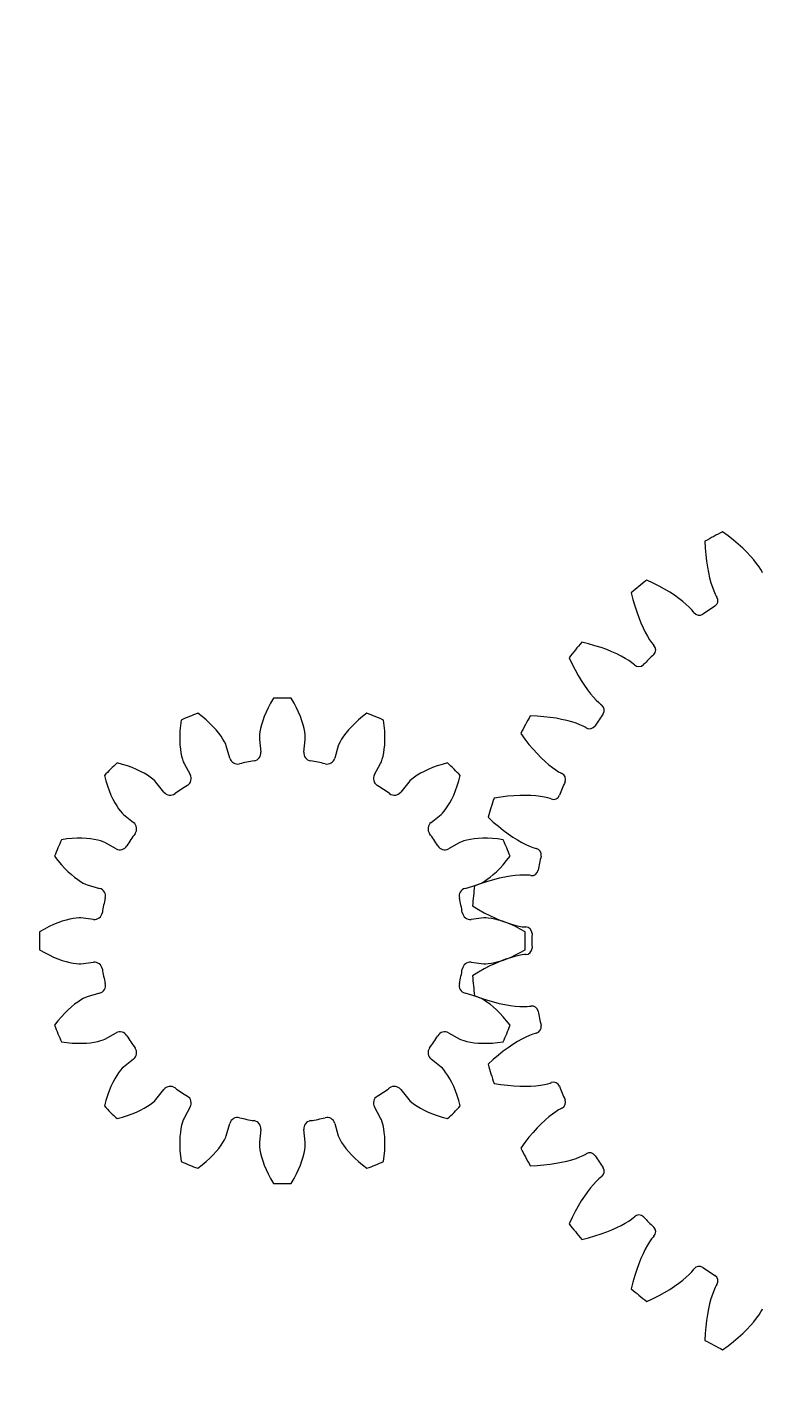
# Model space of a CAD drawing. Header units: millimetres. Extents: x -86 to 86, y -86 to 86.
# Drawn here: x -9.4 to 17.8, y -17 to 33.9 of the extents above; entities that cross this region are included whole.
import ezdxf

# ---------------------------------------------------------------- set-up
doc = ezdxf.new("R2010")
doc.units = ezdxf.units.MM

msp = doc.modelspace()

# ---------------------------------------------------------------- linework, layer by layer
at = {"layer": 'outer'}
msp.add_circle((0, 0), 85.663286, dxfattribs=at)
at = {"layer": 'planet'}
for p, q in [((15.66053, 14.813954), (15.671771, 14.557049)), ((16.523172, 15.012132), (16.315809, 15.164208)), ((16.716663, 14.859888), (16.523172, 15.012132)), ((16.896176, 14.708237), (16.716663, 14.859888)), ((15.671771, 14.557049), (15.69086, 14.311585)), ((15.69086, 14.311585), (15.717221, 14.078072)), ((17.06156, 14.558017), (16.896176, 14.708237)), ((17.2126, 14.41018), (17.06156, 14.558017)), ((17.348988, 14.265851), (17.2126, 14.41018)), ((17.470263, 14.126433), (17.348988, 14.265851)), ((15.717221, 14.078072), (15.750242, 13.857103)), ((15.750242, 13.857103), (15.78925, 13.649384)), ((17.575714, 13.993803), (17.470263, 14.126433)), ((17.664148, 13.870775), (17.575714, 13.993803)), ((17.733235, 13.762453), (17.664148, 13.870775)), ((17.774954, 13.68585), (17.733235, 13.762453)), ((13.738115, 13.265022), (13.505068, 13.373721)), ((13.95759, 13.153451), (13.738115, 13.265022)), ((15.78925, 13.649384), (15.833482, 13.455797)), ((15.833482, 13.455797), (15.882028, 13.277503)), ((15.882028, 13.277503), (15.933721, 13.116139)), ((17.794415, 13.643065), (17.774954, 13.68585)), ((12.930711, 12.902358), (12.991856, 12.652583)), ((14.163239, 13.039735), (13.95759, 13.153451)), ((14.354752, 12.924666), (14.163239, 13.039735)), ((14.531732, 12.809136), (14.354752, 12.924666)), ((14.693656, 12.694189), (14.531732, 12.809136)), ((15.933721, 13.116139), (15.986883, 12.974258)), ((15.986883, 12.974258), (16.038567, 12.856634)), ((16.038567, 12.856634), (16.079082, 12.779387)), ((16.079082, 12.779387), (16.103844, 12.739436)), ((12.991856, 12.652583), (13.058466, 12.415559)), ((13.058466, 12.415559), (13.129877, 12.191676)), ((14.8398, 12.581109), (14.693656, 12.694189)), ((14.969099, 12.4716), (14.8398, 12.581109)), ((15.079836, 12.368188), (14.969099, 12.4716)), ((15.168728, 12.275426), (15.079836, 12.368188)), ((15.22459, 12.208434), (15.168728, 12.275426)), ((15.252024, 12.170268), (15.22459, 12.208434)), ((13.129877, 12.191676), (13.205372, 11.981395)), ((13.205372, 11.981395), (13.284155, 11.785277)), ((13.284155, 11.785277), (13.365304, 11.604039)), ((13.365304, 11.604039), (13.4477, 11.438642)), ((13.4477, 11.438642), (13.52988, 11.290463)), ((13.52988, 11.290463), (13.609701, 11.161679)), ((11.347417, 11.008144), (11.097642, 11.069289)), ((11.584441, 10.941534), (11.347417, 11.008144)), ((11.808324, 10.870123), (11.584441, 10.941534)), ((12.018605, 10.794628), (11.808324, 10.870123)), ((12.214723, 10.715845), (12.018605, 10.794628)), ((12.395961, 10.634696), (12.214723, 10.715845)), ((13.609701, 11.161679), (13.683339, 11.056399)), ((13.683339, 11.056399), (13.738145, 10.98854)), ((13.738145, 10.98854), (13.770226, 10.954188)), ((10.626279, 10.494932), (10.734978, 10.261885)), ((10.734978, 10.261885), (10.846549, 10.04241)), ((12.561358, 10.5523), (12.395961, 10.634696)), ((12.709537, 10.47012), (12.561358, 10.5523)), ((12.838321, 10.390299), (12.709537, 10.47012)), ((12.943601, 10.316661), (12.838321, 10.390299)), ((13.01146, 10.261855), (12.943601, 10.316661)), ((13.045812, 10.229774), (13.01146, 10.261855)), ((10.846549, 10.04241), (10.960265, 9.836761)), ((10.960265, 9.836761), (11.075334, 9.645248)), ((11.075334, 9.645248), (11.190864, 9.468268)), ((11.190864, 9.468268), (11.305811, 9.306344)), ((11.305811, 9.306344), (11.418891, 9.1602)), ((11.418891, 9.1602), (11.5284, 9.030901)), ((11.5284, 9.030901), (11.631812, 8.920164)), ((11.631812, 8.920164), (11.724574, 8.831272)), ((11.724574, 8.831272), (11.791566, 8.77541)), ((11.791566, 8.77541), (11.829732, 8.747976)), ((9.442951, 8.328229), (9.186046, 8.33947)), ((9.688415, 8.30914), (9.442951, 8.328229)), ((9.921928, 8.282779), (9.688415, 8.30914)), ((10.142897, 8.249758), (9.921928, 8.282779)), ((10.350616, 8.21075), (10.142897, 8.249758)), ((10.544203, 8.166518), (10.350616, 8.21075)), ((10.722497, 8.117972), (10.544203, 8.166518)), ((8.835792, 7.684191), (8.987868, 7.476828)), ((10.883861, 8.066279), (10.722497, 8.117972)), ((11.025742, 8.013117), (10.883861, 8.066279)), ((11.143366, 7.961433), (11.025742, 8.013117)), ((11.220613, 7.920918), (11.143366, 7.961433)), ((11.260564, 7.896156), (11.220613, 7.920918)), ((8.987868, 7.476828), (9.140112, 7.283337)), ((9.140112, 7.283337), (9.291763, 7.103824)), ((9.291763, 7.103824), (9.441983, 6.93844)), ((9.441983, 6.93844), (9.58982, 6.7874)), ((9.58982, 6.7874), (9.734149, 6.651012)), ((9.734149, 6.651012), (9.873567, 6.529737)), ((9.873567, 6.529737), (10.006197, 6.424286)), ((10.006197, 6.424286), (10.129225, 6.335852)), ((10.129225, 6.335852), (10.237547, 6.266765)), ((10.237547, 6.266765), (10.31415, 6.225046)), ((10.31415, 6.225046), (10.356935, 6.205585)), ((8.097904, 5.328265), (7.843742, 5.289171)), ((8.342376, 5.357431), (8.097904, 5.328265)), ((8.576544, 5.377132), (8.342376, 5.357431)), ((8.799709, 5.387854), (8.576544, 5.377132)), ((9.011048, 5.39012), (8.799709, 5.387854)), ((9.209544, 5.384505), (9.011048, 5.39012)), ((9.393883, 5.371675), (9.209544, 5.384505)), ((9.562231, 5.352456), (9.393883, 5.371675)), ((9.711758, 5.327995), (9.562231, 5.352456)), ((9.837204, 5.300251), (9.711758, 5.327995)), ((9.920871, 5.275585), (9.837204, 5.300251)), ((9.964885, 5.259093), (9.920871, 5.275585)), ((7.628057, 4.578151), (7.817665, 4.404441)), ((7.817665, 4.404441), (8.004732, 4.244369)), ((8.004732, 4.244369), (8.188491, 4.097891)), ((8.188491, 4.097891), (8.368089, 3.964992)), ((8.368089, 3.964992), (8.542552, 3.845695)), ((8.542552, 3.845695), (8.710715, 3.740085)), ((8.710715, 3.740085), (8.871114, 3.648339)), ((8.871114, 3.648339), (9.021768, 3.57079)), ((9.021768, 3.57079), (9.159685, 3.508056)), ((9.159685, 3.508056), (9.279404, 3.46143)), ((9.279404, 3.46143), (9.362673, 3.435456)), ((9.362673, 3.435456), (9.408433, 3.424716)), ((7.363965, 2.123539), (7.122314, 2.035611)), ((7.59805, 2.199839), (7.363965, 2.123539)), ((7.823875, 2.264845), (7.59805, 2.199839)), ((8.040661, 2.318899), (7.823875, 2.264845)), ((8.247496, 2.36235), (8.040661, 2.318899)), ((8.443274, 2.395568), (8.247496, 2.36235)), ((8.626573, 2.418948), (8.443274, 2.395568)), ((8.795436, 2.432941), (8.626573, 2.418948)), ((8.946862, 2.438121), (8.795436, 2.432941)), ((9.075311, 2.435384), (8.946862, 2.438121)), ((9.162181, 2.427515), (9.075311, 2.435384)), ((9.208568, 2.419926), (9.162181, 2.427515)), ((7.049486, 1.296176), (7.26934, 1.162794)), ((7.26934, 1.162794), (7.484041, 1.042293)), ((7.484041, 1.042293), (7.692845, 0.934479)), ((7.692845, 0.934479), (7.89492, 0.839171)), ((7.89492, 0.839171), (8.089304, 0.756203)), ((8.089304, 0.756203), (8.27484, 0.685429)), ((8.27484, 0.685429), (8.450056, 0.626739)), ((8.450056, 0.626739), (8.612944, 0.58007)), ((8.612944, 0.58007), (8.76045, 0.545448)), ((8.76045, 0.545448), (8.886964, 0.523074)), ((8.886964, 0.523074), (8.973701, 0.513844)), ((8.973701, 0.513844), (9.020677, 0.512238)), ((7.692845, -0.934479), (7.484041, -1.042293)), ((7.89492, -0.839171), (7.692845, -0.934479)), ((8.089304, -0.756203), (7.89492, -0.839171)), ((8.27484, -0.685429), (8.089304, -0.756203)), ((8.450056, -0.626739), (8.27484, -0.685429)), ((8.612944, -0.58007), (8.450056, -0.626739)), ((8.76045, -0.545448), (8.612944, -0.58007)), ((8.886964, -0.523074), (8.76045, -0.545448)), ((8.973701, -0.513844), (8.886964, -0.523074)), ((9.020677, -0.512238), (8.973701, -0.513844)), ((7.26934, -1.162794), (7.049486, -1.296176)), ((7.484041, -1.042293), (7.26934, -1.162794)), ((7.122314, -2.035611), (7.363965, -2.123539)), ((7.363965, -2.123539), (7.59805, -2.199839)), ((7.59805, -2.199839), (7.823875, -2.264845)), ((7.823875, -2.264845), (8.040661, -2.318899)), ((8.040661, -2.318899), (8.247496, -2.36235)), ((8.247496, -2.36235), (8.443274, -2.395568)), ((8.443274, -2.395568), (8.626573, -2.418948)), ((8.626573, -2.418948), (8.795436, -2.432941)), ((8.795436, -2.432941), (8.946862, -2.438121)), ((8.946862, -2.438121), (9.075311, -2.435384)), ((9.075311, -2.435384), (9.162181, -2.427515)), ((9.162181, -2.427515), (9.208568, -2.419926)), ((9.159685, -3.508056), (9.021768, -3.57079)), ((9.279404, -3.46143), (9.159685, -3.508056)), ((9.362673, -3.435456), (9.279404, -3.46143)), ((9.408433, -3.424716), (9.362673, -3.435456)), ((8.368089, -3.964992), (8.188491, -4.097891)), ((8.542552, -3.845695), (8.368089, -3.964992)), ((8.710715, -3.740085), (8.542552, -3.845695)), ((8.871114, -3.648339), (8.710715, -3.740085)), ((9.021768, -3.57079), (8.871114, -3.648339)), ((7.817665, -4.404441), (7.628057, -4.578151)), ((8.004732, -4.244369), (7.817665, -4.404441)), ((8.188491, -4.097891), (8.004732, -4.244369)), ((7.843742, -5.289171), (8.097904, -5.328265)), ((8.097904, -5.328265), (8.342376, -5.357431)), ((8.342376, -5.357431), (8.576544, -5.377132)), ((8.576544, -5.377132), (8.799709, -5.387854)), ((8.799709, -5.387854), (9.011048, -5.39012)), ((9.011048, -5.39012), (9.209544, -5.384505)), ((9.209544, -5.384505), (9.393883, -5.371675)), ((9.393883, -5.371675), (9.562231, -5.352456)), ((9.562231, -5.352456), (9.711758, -5.327995)), ((9.711758, -5.327995), (9.837204, -5.300251)), ((9.837204, -5.300251), (9.920871, -5.275585)), ((9.920871, -5.275585), (9.964885, -5.259093)), ((9.873567, -6.529737), (9.734149, -6.651012)), ((10.006197, -6.424286), (9.873567, -6.529737)), ((10.129225, -6.335852), (10.006197, -6.424286)), ((10.237547, -6.266765), (10.129225, -6.335852)), ((10.31415, -6.225046), (10.237547, -6.266765)), ((10.356935, -6.205585), (10.31415, -6.225046)), ((9.291763, -7.103824), (9.140112, -7.283337)), ((9.441983, -6.93844), (9.291763, -7.103824)), ((9.58982, -6.7874), (9.441983, -6.93844)), ((9.734149, -6.651012), (9.58982, -6.7874)), ((8.987868, -7.476828), (8.835792, -7.684191)), ((9.140112, -7.283337), (8.987868, -7.476828)), ((10.544203, -8.166518), (10.722497, -8.117972)), ((10.722497, -8.117972), (10.883861, -8.066279)), ((10.883861, -8.066279), (11.025742, -8.013117)), ((11.025742, -8.013117), (11.143366, -7.961433)), ((11.143366, -7.961433), (11.220613, -7.920918)), ((11.220613, -7.920918), (11.260564, -7.896156)), ((9.186046, -8.33947), (9.442951, -8.328229)), ((9.442951, -8.328229), (9.688415, -8.30914)), ((9.688415, -8.30914), (9.921928, -8.282779)), ((9.921928, -8.282779), (10.142897, -8.249758)), ((10.142897, -8.249758), (10.350616, -8.21075)), ((10.350616, -8.21075), (10.544203, -8.166518)), ((11.5284, -9.030901), (11.418891, -9.1602)), ((11.631812, -8.920164), (11.5284, -9.030901)), ((11.724574, -8.831272), (11.631812, -8.920164)), ((11.791566, -8.77541), (11.724574, -8.831272)), ((11.829732, -8.747976), (11.791566, -8.77541)), ((11.075334, -9.645248), (10.960265, -9.836761)), ((11.190864, -9.468268), (11.075334, -9.645248)), ((11.305811, -9.306344), (11.190864, -9.468268)), ((11.418891, -9.1602), (11.305811, -9.306344)), ((10.846549, -10.04241), (10.734978, -10.261885)), ((10.960265, -9.836761), (10.846549, -10.04241)), ((10.734978, -10.261885), (10.626279, -10.494932)), ((12.214723, -10.715845), (12.395961, -10.634696)), ((12.395961, -10.634696), (12.561358, -10.5523)), ((12.561358, -10.5523), (12.709537, -10.47012)), ((12.709537, -10.47012), (12.838321, -10.390299)), ((12.838321, -10.390299), (12.943601, -10.316661)), ((12.943601, -10.316661), (13.01146, -10.261855)), ((13.01146, -10.261855), (13.045812, -10.229774)), ((11.097642, -11.069289), (11.347417, -11.008144)), ((11.347417, -11.008144), (11.584441, -10.941534)), ((11.584441, -10.941534), (11.808324, -10.870123)), ((11.808324, -10.870123), (12.018605, -10.794628)), ((12.018605, -10.794628), (12.214723, -10.715845)), ((13.609701, -11.161679), (13.52988, -11.290463)), ((13.683339, -11.056399), (13.609701, -11.161679)), ((13.738145, -10.98854), (13.683339, -11.056399)), ((13.770226, -10.954188), (13.738145, -10.98854)), ((13.365304, -11.604039), (13.284155, -11.785277)), ((13.4477, -11.438642), (13.365304, -11.604039)), ((13.52988, -11.290463), (13.4477, -11.438642)), ((13.129877, -12.191676), (13.058466, -12.415559)), ((13.205372, -11.981395), (13.129877, -12.191676)), ((13.284155, -11.785277), (13.205372, -11.981395)), ((15.22459, -12.208434), (15.252024, -12.170268)), ((12.991856, -12.652583), (12.930711, -12.902358)), ((13.058466, -12.415559), (12.991856, -12.652583)), ((14.531732, -12.809136), (14.693656, -12.694189)), ((14.693656, -12.694189), (14.8398, -12.581109)), ((14.8398, -12.581109), (14.969099, -12.4716)), ((14.969099, -12.4716), (15.079836, -12.368188)), ((15.079836, -12.368188), (15.168728, -12.275426)), ((15.168728, -12.275426), (15.22459, -12.208434)), ((13.738115, -13.265022), (13.95759, -13.153451)), ((13.95759, -13.153451), (14.163239, -13.039735)), ((14.163239, -13.039735), (14.354752, -12.924666)), ((14.354752, -12.924666), (14.531732, -12.809136)), ((15.933721, -13.116139), (15.882028, -13.277503)), ((15.986883, -12.974258), (15.933721, -13.116139)), ((16.038567, -12.856634), (15.986883, -12.974258)), ((16.079082, -12.779387), (16.038567, -12.856634)), ((16.103844, -12.739436), (16.079082, -12.779387)), ((13.505068, -13.373721), (13.738115, -13.265022)), ((15.78925, -13.649384), (15.750242, -13.857103)), ((15.833482, -13.455797), (15.78925, -13.649384)), ((15.882028, -13.277503), (15.833482, -13.455797)), ((17.733235, -13.762453), (17.774954, -13.68585)), ((17.774954, -13.68585), (17.794415, -13.643065)), ((15.717221, -14.078072), (15.69086, -14.311585)), ((15.750242, -13.857103), (15.717221, -14.078072)), ((17.348988, -14.265851), (17.470263, -14.126433)), ((17.470263, -14.126433), (17.575714, -13.993803)), ((17.575714, -13.993803), (17.664148, -13.870775)), ((17.664148, -13.870775), (17.733235, -13.762453)), ((15.671771, -14.557049), (15.66053, -14.813954)), ((15.69086, -14.311585), (15.671771, -14.557049)), ((16.716663, -14.859888), (16.896176, -14.708237)), ((16.896176, -14.708237), (17.06156, -14.558017)), ((17.06156, -14.558017), (17.2126, -14.41018)), ((17.2126, -14.41018), (17.348988, -14.265851)), ((16.315809, -15.164208), (16.523172, -15.012132)), ((16.523172, -15.012132), (16.716663, -14.859888))]:
    msp.add_line(p, q, dxfattribs=at)
for centre, radius, start, end in [((24, 0), 17, 116.872796, 119.377204), ((24, 0), 17, 128.122796, 130.627204), ((15.899851, 12.612997), 0.24, 302.708842, 31.791458), ((24, 0), 14.75, 122.708842, 124.791158), ((15.446903, 12.310347), 0.24, 215.708542, 304.791158), ((24, 0), 17, 139.372796, 141.877204), ((13.59482, 10.790381), 0.24, 313.958842, 43.041458), ((13.209619, 10.40518), 0.24, 226.958542, 316.041158), ((24, 0), 14.75, 133.958842, 136.041158), ((11.689653, 8.553097), 0.24, 325.208842, 54.291458), ((24, 0), 17, 150.622796, 153.127204), ((24, 0), 14.75, 145.208842, 147.291158), ((11.387003, 8.100149), 0.24, 238.208542, 327.291158), ((10.257567, 5.987122), 0.24, 336.458842, 65.541458), ((24, 0), 14.75, 156.458842, 158.541158), ((24, 0), 17, 161.872796, 164.377204), ((10.049098, 5.483833), 0.24, 249.458542, 338.541158), ((9.353594, 3.191065), 0.24, 347.708842, 76.791458), ((24, 0), 14.75, 167.708842, 169.791158), ((9.247318, 2.656777), 0.24, 260.708542, 349.791158), ((24, 0), 17, 173.122796, 175.627204), ((9.012475, 0.272378), 0.24, 358.958842, 88.041458), ((24, 0), 14.75, 178.958842, 181.041158), ((9.012475, -0.272378), 0.24, 271.958542, 1.041158), ((24, 0), 17, 184.372796, 186.877204), ((9.247318, -2.656777), 0.24, 10.208842, 99.291458), ((24, 0), 14.75, 190.208842, 192.291158), ((9.353594, -3.191065), 0.24, 283.208542, 12.291158), ((24, 0), 17, 195.622796, 198.127204), ((10.049098, -5.483833), 0.24, 21.458842, 110.541458), ((24, 0), 14.75, 201.458842, 203.541158), ((10.257567, -5.987122), 0.24, 294.458542, 23.541158), ((24, 0), 17, 206.872796, 209.377204), ((11.387003, -8.100149), 0.24, 32.708842, 121.791458), ((24, 0), 14.75, 212.708842, 214.791158), ((11.689653, -8.553097), 0.24, 305.708542, 34.791158), ((13.209619, -10.40518), 0.24, 43.958842, 133.041458), ((24, 0), 17, 218.122796, 220.627204), ((24, 0), 14.75, 223.958842, 226.041158), ((13.59482, -10.790381), 0.24, 316.958542, 46.041158), ((15.446903, -12.310347), 0.24, 55.208842, 144.291458), ((24, 0), 14.75, 235.208842, 237.291158), ((15.899851, -12.612997), 0.24, 328.208542, 57.291158), ((24, 0), 17, 229.372796, 231.877204), ((24, 0), 17, 240.622796, 243.127204)]:
    msp.add_arc(centre, radius, start, end, dxfattribs=at)
at = {"layer": 'sun'}
for p, q in [((-0.525431, 8.643642), (-0.603662, 8.475988)), ((-0.435261, 8.816505), (-0.525431, 8.643642)), ((-0.332775, 8.993846), (-0.435261, 8.816505)), ((0.435261, 8.816505), (0.332775, 8.993846)), ((0.525431, 8.643642), (0.435261, 8.816505)), ((0.603662, 8.475988), (0.525431, 8.643642)), ((-3.749239, 8.181883), (-3.776059, 7.978821)), ((-2.971802, 8.311955), (-3.134352, 8.436577)), ((-2.822343, 8.186758), (-2.971802, 8.311955)), ((-2.685909, 8.061804), (-2.822343, 8.186758)), ((-0.725834, 8.15949), (-0.770549, 8.012479)), ((-0.670335, 8.31432), (-0.725834, 8.15949)), ((-0.603662, 8.475988), (-0.670335, 8.31432)), ((0.670335, 8.31432), (0.603662, 8.475988)), ((0.725834, 8.15949), (0.670335, 8.31432)), ((0.770549, 8.012479), (0.725834, 8.15949)), ((2.822343, 8.186758), (2.685909, 8.061804)), ((2.971802, 8.311955), (2.822343, 8.186758)), ((3.134352, 8.436577), (2.971802, 8.311955)), ((3.776059, 7.978821), (3.749239, 8.181883)), ((-3.793214, 7.78461), (-3.801331, 7.599781)), ((-3.776059, 7.978821), (-3.793214, 7.78461)), ((-2.562444, 7.937956), (-2.685909, 8.061804)), ((-2.451918, 7.816151), (-2.562444, 7.937956)), ((-2.354348, 7.697442), (-2.451918, 7.816151)), ((-2.269826, 7.583087), (-2.354348, 7.697442)), ((-0.844039, 7.632641), (-0.8499, 7.535404)), ((-0.829223, 7.747086), (-0.844039, 7.632641)), ((-0.804876, 7.874483), (-0.829223, 7.747086)), ((-0.770549, 8.012479), (-0.804876, 7.874483)), ((0.804876, 7.874483), (0.770549, 8.012479)), ((0.829223, 7.747086), (0.804876, 7.874483)), ((0.844039, 7.632641), (0.829223, 7.747086)), ((0.8499, 7.535404), (0.844039, 7.632641)), ((2.354348, 7.697442), (2.269826, 7.583087)), ((2.451918, 7.816151), (2.354348, 7.697442)), ((2.562444, 7.937956), (2.451918, 7.816151)), ((2.685909, 8.061804), (2.562444, 7.937956)), ((3.793214, 7.78461), (3.776059, 7.978821)), ((3.801331, 7.599781), (3.793214, 7.78461)), ((-3.801331, 7.599781), (-3.801061, 7.424904)), ((-3.801061, 7.424904), (-3.793085, 7.260621)), ((-3.793085, 7.260621), (-3.778138, 7.107689)), ((-2.19858, 7.474704), (-2.269826, 7.583087)), ((-2.141095, 7.37464), (-2.19858, 7.474704)), ((-2.098469, 7.287048), (-2.141095, 7.37464)), ((-2.074769, 7.225563), (-2.098469, 7.287048)), ((-1.94397, 6.770043), (-2.074769, 7.225563)), ((-0.8499, 7.535404), (-0.848267, 7.469529)), ((-0.848267, 7.469529), (-0.79479, 6.998629)), ((0.79479, 6.998629), (0.848267, 7.469529)), ((0.848267, 7.469529), (0.8499, 7.535404)), ((2.074769, 7.225563), (1.94397, 6.770043)), ((2.098469, 7.287048), (2.074769, 7.225563)), ((2.141095, 7.37464), (2.098469, 7.287048)), ((2.19858, 7.474704), (2.141095, 7.37464)), ((2.269826, 7.583087), (2.19858, 7.474704)), ((3.778138, 7.107689), (3.793085, 7.260621)), ((3.793085, 7.260621), (3.801061, 7.424904)), ((3.801061, 7.424904), (3.801331, 7.599781)), ((-3.778138, 7.107689), (-3.757043, 6.967061)), ((-3.757043, 6.967061), (-3.730783, 6.840045)), ((-3.730783, 6.840045), (-3.700675, 6.728641)), ((-3.700675, 6.728641), (-3.668879, 6.636563)), ((-3.668879, 6.636563), (-3.642161, 6.576327)), ((3.642161, 6.576327), (3.668879, 6.636563)), ((3.668879, 6.636563), (3.700675, 6.728641)), ((3.700675, 6.728641), (3.730783, 6.840045)), ((3.730783, 6.840045), (3.757043, 6.967061)), ((3.757043, 6.967061), (3.778138, 7.107689)), ((-6.594916, 6.124302), (-6.541986, 5.926434)), ((-5.926434, 6.541986), (-6.124302, 6.594916)), ((-5.740442, 6.483514), (-5.926434, 6.541986)), ((-5.566575, 6.420282), (-5.740442, 6.483514)), ((-5.405114, 6.35311), (-5.566575, 6.420282)), ((-5.256389, 6.282873), (-5.405114, 6.35311)), ((-5.120817, 6.210539), (-5.256389, 6.282873)), ((-4.998967, 6.137234), (-5.120817, 6.210539)), ((-4.891668, 6.064366), (-4.998967, 6.137234)), ((-3.642161, 6.576327), (-3.412549, 6.161737)), ((3.412549, 6.161737), (3.642161, 6.576327)), ((4.998967, 6.137234), (4.891668, 6.064366)), ((5.120817, 6.210539), (4.998967, 6.137234)), ((5.256389, 6.282873), (5.120817, 6.210539)), ((5.405114, 6.35311), (5.256389, 6.282873)), ((5.566575, 6.420282), (5.405114, 6.35311)), ((5.740442, 6.483514), (5.566575, 6.420282)), ((5.926434, 6.541986), (5.740442, 6.483514)), ((6.124302, 6.594916), (5.926434, 6.541986)), ((6.541986, 5.926434), (6.594916, 6.124302)), ((-6.541986, 5.926434), (-6.483514, 5.740442)), ((-6.483514, 5.740442), (-6.420282, 5.566575)), ((-4.800267, 5.993917), (-4.891668, 6.064366)), ((-4.727365, 5.929305), (-4.800267, 5.993917)), ((-4.68194, 5.88157), (-4.727365, 5.929305)), ((-4.386777, 5.510779), (-4.68194, 5.88157)), ((4.68194, 5.88157), (4.386777, 5.510779)), ((4.727365, 5.929305), (4.68194, 5.88157)), ((4.800267, 5.993917), (4.727365, 5.929305)), ((4.891668, 6.064366), (4.800267, 5.993917)), ((6.420282, 5.566575), (6.483514, 5.740442)), ((6.483514, 5.740442), (6.541986, 5.926434)), ((-6.420282, 5.566575), (-6.35311, 5.405114)), ((-6.35311, 5.405114), (-6.282873, 5.256389)), ((-6.282873, 5.256389), (-6.210539, 5.120817)), ((-6.210539, 5.120817), (-6.137234, 4.998967)), ((6.137234, 4.998967), (6.210539, 5.120817)), ((6.210539, 5.120817), (6.282873, 5.256389)), ((6.282873, 5.256389), (6.35311, 5.405114)), ((6.35311, 5.405114), (6.420282, 5.566575)), ((-6.137234, 4.998967), (-6.064366, 4.891668)), ((-6.064366, 4.891668), (-5.993917, 4.800267)), ((-5.993917, 4.800267), (-5.929305, 4.727365)), ((-5.929305, 4.727365), (-5.88157, 4.68194)), ((-5.88157, 4.68194), (-5.510779, 4.386777)), ((5.510779, 4.386777), (5.88157, 4.68194)), ((5.88157, 4.68194), (5.929305, 4.727365)), ((5.929305, 4.727365), (5.993917, 4.800267)), ((5.993917, 4.800267), (6.064366, 4.891668)), ((6.064366, 4.891668), (6.137234, 4.998967)), ((-7.978821, 3.776059), (-8.181883, 3.749239)), ((-7.78461, 3.793214), (-7.978821, 3.776059)), ((-7.599781, 3.801331), (-7.78461, 3.793214)), ((-7.424904, 3.801061), (-7.599781, 3.801331)), ((-7.260621, 3.793085), (-7.424904, 3.801061)), ((-7.107689, 3.778138), (-7.260621, 3.793085)), ((-6.967061, 3.757043), (-7.107689, 3.778138)), ((-6.840045, 3.730783), (-6.967061, 3.757043)), ((-6.728641, 3.700675), (-6.840045, 3.730783)), ((-6.636563, 3.668879), (-6.728641, 3.700675)), ((-6.576327, 3.642161), (-6.636563, 3.668879)), ((-6.161737, 3.412549), (-6.576327, 3.642161)), ((6.576327, 3.642161), (6.161737, 3.412549)), ((6.636563, 3.668879), (6.576327, 3.642161)), ((6.728641, 3.700675), (6.636563, 3.668879)), ((6.840045, 3.730783), (6.728641, 3.700675)), ((6.967061, 3.757043), (6.840045, 3.730783)), ((7.107689, 3.778138), (6.967061, 3.757043)), ((7.260621, 3.793085), (7.107689, 3.778138)), ((7.424904, 3.801061), (7.260621, 3.793085)), ((7.599781, 3.801331), (7.424904, 3.801061)), ((7.78461, 3.793214), (7.599781, 3.801331)), ((7.978821, 3.776059), (7.78461, 3.793214)), ((8.181883, 3.749239), (7.978821, 3.776059)), ((-8.436577, 3.134352), (-8.311955, 2.971802)), ((8.311955, 2.971802), (8.436577, 3.134352)), ((-8.311955, 2.971802), (-8.186758, 2.822343)), ((-8.186758, 2.822343), (-8.061804, 2.685909)), ((-8.061804, 2.685909), (-7.937956, 2.562444)), ((-7.937956, 2.562444), (-7.816151, 2.451918)), ((7.816151, 2.451918), (7.937956, 2.562444)), ((7.937956, 2.562444), (8.061804, 2.685909)), ((8.061804, 2.685909), (8.186758, 2.822343)), ((8.186758, 2.822343), (8.311955, 2.971802)), ((-7.816151, 2.451918), (-7.697442, 2.354348)), ((-7.697442, 2.354348), (-7.583087, 2.269826)), ((-7.583087, 2.269826), (-7.474704, 2.19858)), ((-7.474704, 2.19858), (-7.37464, 2.141095)), ((-7.37464, 2.141095), (-7.287048, 2.098469)), ((-7.287048, 2.098469), (-7.225563, 2.074769)), ((-7.225563, 2.074769), (-6.770043, 1.94397)), ((6.770043, 1.94397), (7.225563, 2.074769)), ((7.225563, 2.074769), (7.287048, 2.098469)), ((7.287048, 2.098469), (7.37464, 2.141095)), ((7.37464, 2.141095), (7.474704, 2.19858)), ((7.474704, 2.19858), (7.583087, 2.269826)), ((7.583087, 2.269826), (7.697442, 2.354348)), ((7.697442, 2.354348), (7.816151, 2.451918)), ((-8.643642, 0.525431), (-8.816505, 0.435261)), ((-8.475988, 0.603662), (-8.643642, 0.525431)), ((-8.31432, 0.670335), (-8.475988, 0.603662)), ((-8.15949, 0.725834), (-8.31432, 0.670335)), ((-8.012479, 0.770549), (-8.15949, 0.725834)), ((-7.874483, 0.804876), (-8.012479, 0.770549)), ((-7.747086, 0.829223), (-7.874483, 0.804876)), ((-7.632641, 0.844039), (-7.747086, 0.829223)), ((-7.535404, 0.8499), (-7.632641, 0.844039)), ((-7.469529, 0.848267), (-7.535404, 0.8499)), ((-6.998629, 0.79479), (-7.469529, 0.848267)), ((7.469529, 0.848267), (6.998629, 0.79479)), ((7.535404, 0.8499), (7.469529, 0.848267)), ((7.632641, 0.844039), (7.535404, 0.8499)), ((7.747086, 0.829223), (7.632641, 0.844039)), ((7.874483, 0.804876), (7.747086, 0.829223)), ((8.012479, 0.770549), (7.874483, 0.804876)), ((8.15949, 0.725834), (8.012479, 0.770549)), ((8.31432, 0.670335), (8.15949, 0.725834)), ((8.475988, 0.603662), (8.31432, 0.670335)), ((8.643642, 0.525431), (8.475988, 0.603662)), ((8.816505, 0.435261), (8.643642, 0.525431)), ((-8.816505, 0.435261), (-8.993846, 0.332775)), ((8.993846, 0.332775), (8.816505, 0.435261)), ((-8.993846, -0.332775), (-8.816505, -0.435261)), ((-8.816505, -0.435261), (-8.643642, -0.525431)), ((8.643642, -0.525431), (8.816505, -0.435261)), ((8.816505, -0.435261), (8.993846, -0.332775)), ((-8.643642, -0.525431), (-8.475988, -0.603662)), ((-8.475988, -0.603662), (-8.31432, -0.670335)), ((-8.31432, -0.670335), (-8.15949, -0.725834)), ((-8.15949, -0.725834), (-8.012479, -0.770549)), ((-8.012479, -0.770549), (-7.874483, -0.804876)), ((-7.874483, -0.804876), (-7.747086, -0.829223)), ((-7.747086, -0.829223), (-7.632641, -0.844039)), ((-7.632641, -0.844039), (-7.535404, -0.8499)), ((-7.535404, -0.8499), (-7.469529, -0.848267)), ((-7.469529, -0.848267), (-6.998629, -0.79479)), ((6.998629, -0.79479), (7.469529, -0.848267)), ((7.469529, -0.848267), (7.535404, -0.8499)), ((7.535404, -0.8499), (7.632641, -0.844039)), ((7.632641, -0.844039), (7.747086, -0.829223)), ((7.747086, -0.829223), (7.874483, -0.804876)), ((7.874483, -0.804876), (8.012479, -0.770549)), ((8.012479, -0.770549), (8.15949, -0.725834)), ((8.15949, -0.725834), (8.31432, -0.670335)), ((8.31432, -0.670335), (8.475988, -0.603662)), ((8.475988, -0.603662), (8.643642, -0.525431)), ((-6.770043, -1.94397), (-7.225563, -2.074769)), ((7.225563, -2.074769), (6.770043, -1.94397)), ((-7.816151, -2.451918), (-7.937956, -2.562444)), ((-7.697442, -2.354348), (-7.816151, -2.451918)), ((-7.583087, -2.269826), (-7.697442, -2.354348)), ((-7.474704, -2.19858), (-7.583087, -2.269826)), ((-7.37464, -2.141095), (-7.474704, -2.19858)), ((-7.287048, -2.098469), (-7.37464, -2.141095)), ((-7.225563, -2.074769), (-7.287048, -2.098469)), ((7.287048, -2.098469), (7.225563, -2.074769)), ((7.37464, -2.141095), (7.287048, -2.098469)), ((7.474704, -2.19858), (7.37464, -2.141095)), ((7.583087, -2.269826), (7.474704, -2.19858)), ((7.697442, -2.354348), (7.583087, -2.269826)), ((7.816151, -2.451918), (7.697442, -2.354348)), ((7.937956, -2.562444), (7.816151, -2.451918)), ((-8.311955, -2.971802), (-8.436577, -3.134352)), ((-8.186758, -2.822343), (-8.311955, -2.971802)), ((-8.061804, -2.685909), (-8.186758, -2.822343)), ((-7.937956, -2.562444), (-8.061804, -2.685909)), ((8.061804, -2.685909), (7.937956, -2.562444)), ((8.186758, -2.822343), (8.061804, -2.685909)), ((8.311955, -2.971802), (8.186758, -2.822343)), ((8.436577, -3.134352), (8.311955, -2.971802)), ((-6.576327, -3.642161), (-6.161737, -3.412549)), ((6.161737, -3.412549), (6.576327, -3.642161)), ((-8.181883, -3.749239), (-7.978821, -3.776059)), ((-7.978821, -3.776059), (-7.78461, -3.793214)), ((-7.78461, -3.793214), (-7.599781, -3.801331)), ((-7.599781, -3.801331), (-7.424904, -3.801061)), ((-7.424904, -3.801061), (-7.260621, -3.793085)), ((-7.260621, -3.793085), (-7.107689, -3.778138)), ((-7.107689, -3.778138), (-6.967061, -3.757043)), ((-6.967061, -3.757043), (-6.840045, -3.730783)), ((-6.840045, -3.730783), (-6.728641, -3.700675)), ((-6.728641, -3.700675), (-6.636563, -3.668879)), ((-6.636563, -3.668879), (-6.576327, -3.642161)), ((6.576327, -3.642161), (6.636563, -3.668879)), ((6.636563, -3.668879), (6.728641, -3.700675)), ((6.728641, -3.700675), (6.840045, -3.730783)), ((6.840045, -3.730783), (6.967061, -3.757043)), ((6.967061, -3.757043), (7.107689, -3.778138)), ((7.107689, -3.778138), (7.260621, -3.793085)), ((7.260621, -3.793085), (7.424904, -3.801061)), ((7.424904, -3.801061), (7.599781, -3.801331)), ((7.599781, -3.801331), (7.78461, -3.793214)), ((7.78461, -3.793214), (7.978821, -3.776059)), ((7.978821, -3.776059), (8.181883, -3.749239)), ((-5.510779, -4.386777), (-5.88157, -4.68194)), ((5.88157, -4.68194), (5.510779, -4.386777)), ((-6.137234, -4.998967), (-6.210539, -5.120817)), ((-6.064366, -4.891668), (-6.137234, -4.998967)), ((-5.993917, -4.800267), (-6.064366, -4.891668)), ((-5.929305, -4.727365), (-5.993917, -4.800267)), ((-5.88157, -4.68194), (-5.929305, -4.727365)), ((5.929305, -4.727365), (5.88157, -4.68194)), ((5.993917, -4.800267), (5.929305, -4.727365)), ((6.064366, -4.891668), (5.993917, -4.800267)), ((6.137234, -4.998967), (6.064366, -4.891668)), ((6.210539, -5.120817), (6.137234, -4.998967)), ((-6.420282, -5.566575), (-6.483514, -5.740442)), ((-6.35311, -5.405114), (-6.420282, -5.566575)), ((-6.282873, -5.256389), (-6.35311, -5.405114)), ((-6.210539, -5.120817), (-6.282873, -5.256389)), ((-4.68194, -5.88157), (-4.386777, -5.510779)), ((4.386777, -5.510779), (4.68194, -5.88157)), ((6.282873, -5.256389), (6.210539, -5.120817)), ((6.35311, -5.405114), (6.282873, -5.256389)), ((6.420282, -5.566575), (6.35311, -5.405114)), ((6.483514, -5.740442), (6.420282, -5.566575)), ((-6.541986, -5.926434), (-6.594916, -6.124302)), ((-6.483514, -5.740442), (-6.541986, -5.926434)), ((-4.998967, -6.137234), (-4.891668, -6.064366)), ((-4.891668, -6.064366), (-4.800267, -5.993917)), ((-4.800267, -5.993917), (-4.727365, -5.929305)), ((-4.727365, -5.929305), (-4.68194, -5.88157)), ((4.68194, -5.88157), (4.727365, -5.929305)), ((4.727365, -5.929305), (4.800267, -5.993917)), ((4.800267, -5.993917), (4.891668, -6.064366)), ((4.891668, -6.064366), (4.998967, -6.137234)), ((6.541986, -5.926434), (6.483514, -5.740442)), ((6.594916, -6.124302), (6.541986, -5.926434)), ((-6.124302, -6.594916), (-5.926434, -6.541986)), ((-5.926434, -6.541986), (-5.740442, -6.483514)), ((-5.740442, -6.483514), (-5.566575, -6.420282)), ((-5.566575, -6.420282), (-5.405114, -6.35311)), ((-5.405114, -6.35311), (-5.256389, -6.282873)), ((-5.256389, -6.282873), (-5.120817, -6.210539)), ((-5.120817, -6.210539), (-4.998967, -6.137234)), ((-3.642161, -6.576327), (-3.668879, -6.636563)), ((-3.412549, -6.161737), (-3.642161, -6.576327)), ((3.642161, -6.576327), (3.412549, -6.161737)), ((3.668879, -6.636563), (3.642161, -6.576327)), ((4.998967, -6.137234), (5.120817, -6.210539)), ((5.120817, -6.210539), (5.256389, -6.282873)), ((5.256389, -6.282873), (5.405114, -6.35311)), ((5.405114, -6.35311), (5.566575, -6.420282)), ((5.566575, -6.420282), (5.740442, -6.483514)), ((5.740442, -6.483514), (5.926434, -6.541986)), ((5.926434, -6.541986), (6.124302, -6.594916)), ((-3.778138, -7.107689), (-3.793085, -7.260621)), ((-3.757043, -6.967061), (-3.778138, -7.107689)), ((-3.730783, -6.840045), (-3.757043, -6.967061)), ((-3.700675, -6.728641), (-3.730783, -6.840045)), ((-3.668879, -6.636563), (-3.700675, -6.728641)), ((-2.074769, -7.225563), (-1.94397, -6.770043)), ((-0.79479, -6.998629), (-0.848267, -7.469529)), ((0.848267, -7.469529), (0.79479, -6.998629)), ((1.94397, -6.770043), (2.074769, -7.225563)), ((3.700675, -6.728641), (3.668879, -6.636563)), ((3.730783, -6.840045), (3.700675, -6.728641)), ((3.757043, -6.967061), (3.730783, -6.840045)), ((3.778138, -7.107689), (3.757043, -6.967061)), ((3.793085, -7.260621), (3.778138, -7.107689)), ((-3.801061, -7.424904), (-3.801331, -7.599781)), ((-3.801331, -7.599781), (-3.793214, -7.78461)), ((-3.793085, -7.260621), (-3.801061, -7.424904)), ((-2.354348, -7.697442), (-2.269826, -7.583087)), ((-2.269826, -7.583087), (-2.19858, -7.474704)), ((-2.19858, -7.474704), (-2.141095, -7.37464)), ((-2.141095, -7.37464), (-2.098469, -7.287048)), ((-2.098469, -7.287048), (-2.074769, -7.225563)), ((-0.848267, -7.469529), (-0.8499, -7.535404)), ((-0.8499, -7.535404), (-0.844039, -7.632641)), ((0.844039, -7.632641), (0.8499, -7.535404)), ((0.8499, -7.535404), (0.848267, -7.469529)), ((2.074769, -7.225563), (2.098469, -7.287048)), ((2.098469, -7.287048), (2.141095, -7.37464)), ((2.141095, -7.37464), (2.19858, -7.474704)), ((2.19858, -7.474704), (2.269826, -7.583087)), ((2.269826, -7.583087), (2.354348, -7.697442)), ((3.801061, -7.424904), (3.793085, -7.260621)), ((3.793214, -7.78461), (3.801331, -7.599781)), ((3.801331, -7.599781), (3.801061, -7.424904)), ((-3.793214, -7.78461), (-3.776059, -7.978821)), ((-3.776059, -7.978821), (-3.749239, -8.181883)), ((-2.822343, -8.186758), (-2.685909, -8.061804)), ((-2.685909, -8.061804), (-2.562444, -7.937956)), ((-2.562444, -7.937956), (-2.451918, -7.816151)), ((-2.451918, -7.816151), (-2.354348, -7.697442)), ((-0.844039, -7.632641), (-0.829223, -7.747086)), ((-0.829223, -7.747086), (-0.804876, -7.874483)), ((-0.804876, -7.874483), (-0.770549, -8.012479)), ((-0.770549, -8.012479), (-0.725834, -8.15949)), ((0.725834, -8.15949), (0.770549, -8.012479)), ((0.770549, -8.012479), (0.804876, -7.874483)), ((0.804876, -7.874483), (0.829223, -7.747086)), ((0.829223, -7.747086), (0.844039, -7.632641)), ((2.354348, -7.697442), (2.451918, -7.816151)), ((2.451918, -7.816151), (2.562444, -7.937956)), ((2.562444, -7.937956), (2.685909, -8.061804)), ((2.685909, -8.061804), (2.822343, -8.186758)), ((3.749239, -8.181883), (3.776059, -7.978821)), ((3.776059, -7.978821), (3.793214, -7.78461)), ((-3.134352, -8.436577), (-2.971802, -8.311955)), ((-2.971802, -8.311955), (-2.822343, -8.186758)), ((-0.725834, -8.15949), (-0.670335, -8.31432)), ((-0.670335, -8.31432), (-0.603662, -8.475988)), ((-0.603662, -8.475988), (-0.525431, -8.643642)), ((0.525431, -8.643642), (0.603662, -8.475988)), ((0.603662, -8.475988), (0.670335, -8.31432)), ((0.670335, -8.31432), (0.725834, -8.15949)), ((2.822343, -8.186758), (2.971802, -8.311955)), ((2.971802, -8.311955), (3.134352, -8.436577)), ((-0.525431, -8.643642), (-0.435261, -8.816505)), ((-0.435261, -8.816505), (-0.332775, -8.993846)), ((0.332775, -8.993846), (0.435261, -8.816505)), ((0.435261, -8.816505), (0.525431, -8.643642))]:
    msp.add_line(p, q, dxfattribs=at)
for centre, radius, start, end in [((0, 0), 9, 87.881008, 92.118992), ((0, 0), 9, 110.381008, 114.618992), ((0, 0), 9, 65.381008, 69.618992), ((-1.655621, 6.85284), 0.3, 196.021042, 283.582187), ((0, 0), 6.75, 98.917813, 103.582187), ((-1.092874, 6.964778), 0.3, 278.917813, 6.478958), ((1.092874, 6.964778), 0.3, 173.521042, 261.082187), ((0, 0), 6.75, 76.417813, 81.082187), ((1.655621, 6.85284), 0.3, 256.417813, 343.978958), ((0, 0), 9, 132.881008, 137.118992), ((-3.674989, 6.016391), 0.3, 301.417813, 28.978958), ((3.674989, 6.016391), 0.3, 151.021042, 238.582187), ((0, 0), 9, 42.881008, 47.118992), ((0, 0), 6.75, 121.417813, 126.082187), ((0, 0), 6.75, 53.917813, 58.582187), ((-4.152063, 5.69762), 0.3, 218.521042, 306.082187), ((4.152063, 5.69762), 0.3, 233.917813, 321.478958), ((-5.69762, 4.152063), 0.3, 323.917813, 51.478958), ((5.69762, 4.152063), 0.3, 128.521042, 216.082187), ((0, 0), 9, 155.381008, 159.618992), ((0, 0), 6.75, 143.917813, 148.582187), ((0, 0), 6.75, 31.417813, 36.082187), ((0, 0), 9, 20.381008, 24.618992), ((-6.016391, 3.674989), 0.3, 241.021042, 328.582187), ((6.016391, 3.674989), 0.3, 211.417813, 298.978958), ((-6.85284, 1.655621), 0.3, 346.417813, 73.978958), ((0, 0), 6.75, 166.417813, 171.082187), ((6.85284, 1.655621), 0.3, 106.021042, 193.582187), ((0, 0), 6.75, 8.917813, 13.582187), ((-6.964778, 1.092874), 0.3, 263.521042, 351.082187), ((6.964778, 1.092874), 0.3, 188.917813, 276.478958), ((0, 0), 9, 177.881008, 182.118992), ((0, 0), 9, 357.881008, 2.118992), ((-6.964778, -1.092874), 0.3, 8.917813, 96.478958), ((6.964778, -1.092874), 0.3, 83.521042, 171.082187), ((0, 0), 6.75, 188.917813, 193.582187), ((0, 0), 6.75, 346.417813, 351.082187), ((-6.85284, -1.655621), 0.3, 286.021042, 13.582187), ((6.85284, -1.655621), 0.3, 166.417813, 253.978958), ((0, 0), 9, 200.381008, 204.618992), ((-6.016391, -3.674989), 0.3, 31.417813, 118.978958), ((0, 0), 6.75, 211.417813, 216.082187), ((0, 0), 6.75, 323.917813, 328.582187), ((6.016391, -3.674989), 0.3, 61.021042, 148.582187), ((0, 0), 9, 335.381008, 339.618992), ((-5.69762, -4.152063), 0.3, 308.521042, 36.082187), ((5.69762, -4.152063), 0.3, 143.917813, 231.478958), ((-4.152063, -5.69762), 0.3, 53.917813, 141.478958), ((0, 0), 6.75, 233.917813, 238.582187), ((0, 0), 6.75, 301.417813, 306.082187), ((4.152063, -5.69762), 0.3, 38.521042, 126.082187), ((-3.674989, -6.016391), 0.3, 331.021042, 58.582187), ((3.674989, -6.016391), 0.3, 121.417813, 208.978958), ((0, 0), 9, 222.881008, 227.118992), ((-1.655621, -6.85284), 0.3, 76.417813, 163.978958), ((0, 0), 6.75, 256.417813, 261.082187), ((0, 0), 6.75, 278.917813, 283.582187), ((1.655621, -6.85284), 0.3, 16.021042, 103.582187), ((0, 0), 9, 312.881008, 317.118992), ((-1.092874, -6.964778), 0.3, 353.521042, 81.082187), ((1.092874, -6.964778), 0.3, 98.917813, 186.478958), ((0, 0), 9, 245.381008, 249.618992), ((0, 0), 9, 290.381008, 294.618992), ((0, 0), 9, 267.881008, 272.118992)]:
    msp.add_arc(centre, radius, start, end, dxfattribs=at)

doc.saveas('drawing.dxf')
